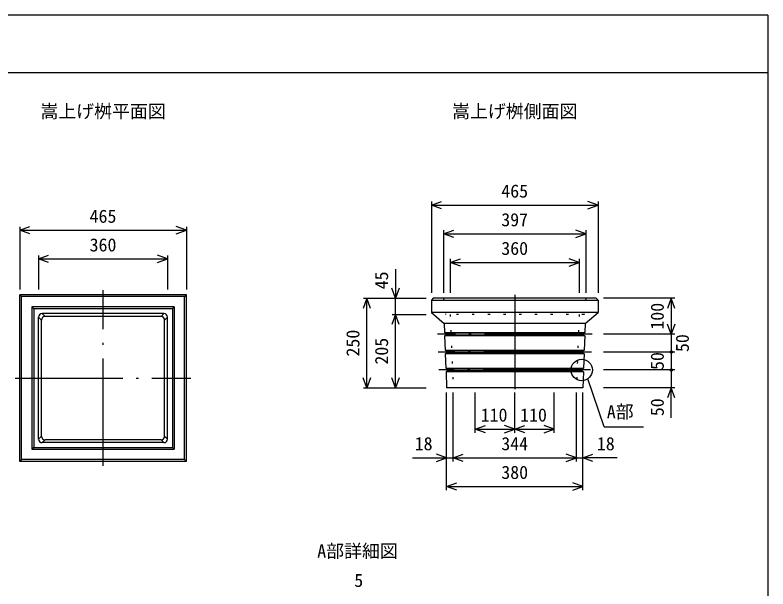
# Model space of a CAD drawing. Units: millimetres, scale not verified. Extents: x -10500 to 10500, y -7425 to 7425.
# Drawn here: x -4252 to -2150, y 346 to 1948 of the extents above; entities that cross this region are included whole.
import ezdxf
from ezdxf.enums import TextEntityAlignment as Align

# ---------------------------------------------------------------- set-up
doc = ezdxf.new("R2010")
doc.units = ezdxf.units.MM
doc.header["$LTSCALE"] = 25
doc.linetypes.add('DOTTED', pattern=[1.75, 0.25, -1.5])
doc.linetypes.add('LONG_DASHED_DOTTED', pattern=[15.25, 12, -1.5, 0.25, -1.5])
for name, color, linetype, lineweight in [('0-0_CENTER', 7, 'LONG_DASHED_DOTTED', 25), ('0-1_DIM', 7, 'Continuous', 25), ('0-5_OUTLINE', 3, 'Continuous', 25), ('0-6_OUTLINE2', 4, 'DOTTED', 25), ('0-7_TXT', 7, 'Continuous', 25)]:
    doc.layers.add(name, color=color, linetype=linetype, lineweight=lineweight)
doc.styles.add('ＭＳ ゴシック', font='')
doc.styles.get('ＭＳ ゴシック').set_extended_font_data('MS Gothic')

msp = doc.modelspace()

# ---------------------------------------------------------------- linework, layer by layer
at = {"layer": '0-0_CENTER'}
for p, q in [((-4006.03, 689.45), (-4006.03, 1179.45)), ((-2856.85, 1166.76), (-2856.85, 903.29)), ((-2640.97, 1057.2), (-3072.73, 1057.2)), ((-2642.92, 1007.2), (-3070.78, 1007.2)), ((-2644.87, 957.2), (-3068.83, 957.2)), ((-4251.03, 934.45), (-3761.03, 934.45))]:
    msp.add_line(p, q, dxfattribs=at)
at = {"layer": '0-1_DIM'}
for p, q in [((-3089.35, 1427.2), (-3089.35, 1172.2)), ((-3089.35, 1417.2), (-2624.35, 1417.2)), ((-2624.35, 1427.2), (-2624.35, 1172.2)), ((-4238.53, 1356.95), (-4238.53, 1181.95)), ((-4238.53, 1346.95), (-3773.53, 1346.95)), ((-3773.53, 1356.95), (-3773.53, 1181.95)), ((-3055.35, 1347.2), (-3055.35, 1172.2)), ((-2658.35, 1347.2), (-2658.35, 1172.2)), ((-3055.35, 1337.2), (-2658.35, 1337.2)), ((-4186.03, 1276.95), (-4186.03, 1181.95)), ((-4186.03, 1266.95), (-3826.03, 1266.95)), ((-3826.03, 1276.95), (-3826.03, 1181.95)), ((-3036.85, 1267.2), (-3036.85, 1172.2)), ((-2676.85, 1267.2), (-2676.85, 1172.2)), ((-3036.85, 1257.2), (-2676.85, 1257.2)), ((-3189.35, 1238.16), (-3189.35, 1157.2)), ((-3279.35, 1157.2), (-3104.35, 1157.2)), ((-3269.35, 907.2), (-3269.35, 1157.2)), ((-3189.35, 1112.2), (-3189.35, 1157.2)), ((-2409.79, 1157.2), (-2609.35, 1157.2)), ((-2419.79, 1157.2), (-2419.79, 1057.2)), ((-3199.35, 1112.2), (-3104.35, 1112.2)), ((-3189.35, 907.2), (-3189.35, 1112.2)), ((-2409.79, 1057.2), (-2609.35, 1057.2)), ((-2419.79, 1057.2), (-2419.79, 1007.2)), ((-2409.79, 1007.2), (-2609.35, 1007.2)), ((-2419.79, 1007.2), (-2419.79, 957.2)), ((-2409.79, 957.2), (-2609.35, 957.2)), ((-2419.79, 957.2), (-2419.79, 907.2)), ((-3279.35, 907.2), (-3104.35, 907.2)), ((-2409.79, 907.2), (-2609.35, 907.2)), ((-2419.79, 823.83), (-2419.79, 907.2)), ((-3046.85, 622.2), (-3046.85, 894)), ((-3028.85, 702.2), (-3028.85, 894)), ((-2966.85, 782.2), (-2966.85, 894)), ((-2856.85, 782.2), (-2856.85, 894)), ((-2746.85, 782.2), (-2746.85, 894)), ((-2684.85, 702.2), (-2684.85, 894)), ((-2666.85, 622.2), (-2666.85, 894)), ((-3142.53, 712.2), (-3046.85, 712.2)), ((-3046.85, 712.2), (-3028.85, 712.2)), ((-3028.85, 712.2), (-2684.85, 712.2)), ((-2684.85, 712.2), (-2666.85, 712.2)), ((-2571.16, 712.2), (-2666.85, 712.2)), ((-3046.85, 632.2), (-2666.85, 632.2))]:
    msp.add_line(p, q, dxfattribs=at)
for points in [[(-3061.16, 1406.94), (-3089.35, 1417.2), (-3061.16, 1427.47)], [(-2652.54, 1406.94), (-2624.35, 1417.2), (-2652.54, 1427.47)], [(-4210.34, 1336.69), (-4238.53, 1346.95), (-4210.34, 1357.21)], [(-3801.72, 1336.69), (-3773.53, 1346.95), (-3801.72, 1357.21)], [(-3027.16, 1326.94), (-3055.35, 1337.2), (-3027.16, 1347.47)], [(-2686.54, 1326.94), (-2658.35, 1337.2), (-2686.54, 1347.47)], [(-4157.84, 1256.69), (-4186.03, 1266.95), (-4157.84, 1277.21)], [(-3854.22, 1256.69), (-3826.03, 1266.95), (-3854.22, 1277.21)], [(-3008.66, 1246.94), (-3036.85, 1257.2), (-3008.66, 1267.47)], [(-2705.04, 1246.94), (-2676.85, 1257.2), (-2705.04, 1267.47)], [(-3179.09, 1185.4), (-3189.35, 1157.2), (-3199.61, 1185.4)], [(-3259.09, 1129.01), (-3269.35, 1157.2), (-3279.61, 1129.01)], [(-2409.53, 1129.01), (-2419.79, 1157.2), (-2430.06, 1129.01)], [(-3179.09, 1084.01), (-3189.35, 1112.2), (-3199.61, 1084.01)], [(-2409.53, 1085.4), (-2419.79, 1057.2), (-2430.06, 1085.4)], [(-3259.09, 935.4), (-3269.35, 907.2), (-3279.61, 935.4)], [(-3179.09, 935.4), (-3189.35, 907.2), (-3199.61, 935.4)], [(-2409.53, 879.01), (-2419.79, 907.2), (-2430.06, 879.01)], [(-2938.66, 781.94), (-2966.85, 792.2), (-2938.66, 802.47)], [(-2885.04, 781.94), (-2856.85, 792.2), (-2885.04, 802.47)], [(-2828.66, 781.94), (-2856.85, 792.2), (-2828.66, 802.47)], [(-2775.04, 781.94), (-2746.85, 792.2), (-2775.04, 802.47)], [(-2966.85, 792.2), (-2856.85, 792.2), (-2746.85, 792.2)], [(-3075.04, 701.94), (-3046.85, 712.2), (-3075.04, 722.47)], [(-3000.66, 701.94), (-3028.85, 712.2), (-3000.66, 722.47)], [(-2713.04, 701.94), (-2684.85, 712.2), (-2713.04, 722.47)], [(-2638.66, 701.94), (-2666.85, 712.2), (-2638.66, 722.47)], [(-3018.66, 621.94), (-3046.85, 632.2), (-3018.66, 642.47)], [(-2695.04, 621.94), (-2666.85, 632.2), (-2695.04, 642.47)]]:
    msp.add_lwpolyline(points, dxfattribs=at)
for centre in [(-2419.79, 1007.2), (-2419.79, 957.2)]:
    msp.add_circle(centre, 3, dxfattribs=at)
at = {"layer": '0-5_OUTLINE'}
for p, q in [((-3773.53, 1166.95), (-4238.53, 1166.95)), ((-4238.53, 701.95), (-4238.53, 1166.95)), ((-4233.53, 1161.95), (-4238.53, 1166.95)), ((-4233.53, 706.95), (-4233.53, 1161.95)), ((-3778.53, 1161.95), (-3773.53, 1166.95)), ((-3773.53, 701.95), (-3773.53, 1166.95)), ((-2629.35, 1157.2), (-3084.35, 1157.2)), ((-3089.35, 1152.2), (-2624.35, 1152.2)), ((-3807.53, 1132.95), (-4204.53, 1132.95)), ((-4204.53, 1132.95), (-4204.53, 735.95)), ((-4204.53, 1132.95), (-4199.53, 1127.95)), ((-3812.53, 1127.95), (-4199.53, 1127.95)), ((-4199.53, 1127.95), (-4199.53, 740.95)), ((-3836.03, 1114.45), (-4176.03, 1114.45)), ((-4176.03, 1114.45), (-4168.03, 1106.45)), ((-3844.03, 1106.45), (-3836.03, 1114.45)), ((-3812.53, 1127.95), (-3807.53, 1132.95)), ((-3812.53, 1127.95), (-3812.53, 740.95)), ((-3807.53, 1132.95), (-3807.53, 735.95)), ((-2624.35, 1117.2), (-3089.35, 1117.2)), ((-3089.35, 1117.2), (-3053.89, 1087.2)), ((-2659.81, 1087.2), (-2624.35, 1117.2)), ((-4186.03, 764.45), (-4186.03, 1104.45)), ((-4186.03, 1104.45), (-4178.03, 1096.45)), ((-4178.03, 772.45), (-4178.03, 1096.45)), ((-3844.03, 1106.45), (-4168.03, 1106.45)), ((-3834.03, 1096.45), (-3826.03, 1104.45)), ((-3834.03, 772.45), (-3834.03, 1096.45)), ((-3826.03, 764.45), (-3826.03, 1104.45)), ((-2659.81, 1087.2), (-3053.89, 1087.2)), ((-3053.89, 1087.2), (-3052.91, 1062.2)), ((-2659.81, 1087.2), (-2660.79, 1062.2)), ((-3052.91, 1062.2), (-2660.79, 1062.2)), ((-2661.18, 1052.21), (-3052.52, 1052.21)), ((-3052.52, 1052.21), (-3050.96, 1012.2)), ((-2665.89, 1059.7), (-3047.81, 1059.7)), ((-2666.08, 1054.7), (-3047.61, 1054.7)), ((-2661.18, 1052.21), (-2662.74, 1012.2)), ((-3050.96, 1012.2), (-2662.74, 1012.2)), ((-2667.84, 1009.7), (-3045.86, 1009.7)), ((-2663.13, 1002.21), (-3050.57, 1002.21)), ((-3050.57, 1002.21), (-3049.01, 962.2)), ((-2668.03, 1004.7), (-3045.66, 1004.7)), ((-2663.13, 1002.21), (-2664.69, 962.2)), ((-3049.01, 962.2), (-2664.69, 962.2)), ((-2665.08, 952.21), (-3048.62, 952.21)), ((-3048.62, 952.21), (-3046.86, 907.2)), ((-2669.79, 959.7), (-3043.91, 959.7)), ((-2669.98, 954.7), (-3043.71, 954.7)), ((-2665.08, 952.21), (-2666.83, 907.2)), ((-2666.84, 907.2), (-3046.85, 907.2)), ((-4178.03, 772.45), (-4186.03, 764.45)), ((-4168.03, 762.45), (-4176.03, 754.45)), ((-3844.03, 762.45), (-4168.03, 762.45)), ((-3844.03, 762.45), (-3836.03, 754.45)), ((-3834.03, 772.45), (-3826.03, 764.45)), ((-4199.53, 740.95), (-4204.53, 735.95)), ((-4204.53, 735.95), (-3807.53, 735.95)), ((-4199.53, 740.95), (-3812.53, 740.95)), ((-3836.03, 754.45), (-4176.03, 754.45)), ((-3812.53, 740.95), (-3807.53, 735.95)), ((-4233.53, 706.95), (-4238.53, 701.95)), ((-3773.53, 701.95), (-4238.53, 701.95)), ((-3778.53, 706.95), (-4233.53, 706.95)), ((-3778.53, 706.95), (-3773.53, 701.95))]:
    msp.add_line(p, q, dxfattribs=at)
for points in [[(-3778.53, 706.95), (-3778.53, 1161.95), (-4233.53, 1161.95)], [(-3084.35, 1157.2), (-3089.35, 1152.2), (-3089.35, 1117.2)], [(-2629.35, 1157.2), (-2624.35, 1152.2), (-2624.35, 1117.2)], [(-3052.91, 1062.2), (-3047.81, 1059.7), (-3047.61, 1054.7), (-3052.52, 1052.21)], [(-2660.79, 1062.2), (-2665.89, 1059.7), (-2666.08, 1054.7), (-2661.18, 1052.21)], [(-3050.96, 1012.2), (-3045.86, 1009.7), (-3045.66, 1004.7), (-3050.57, 1002.21)], [(-2662.74, 1012.2), (-2667.84, 1009.7), (-2668.03, 1004.7), (-2663.13, 1002.21)], [(-3049.01, 962.2), (-3043.91, 959.7), (-3043.71, 954.7), (-3048.62, 952.21)], [(-2664.69, 962.2), (-2669.79, 959.7), (-2669.98, 954.7), (-2665.08, 952.21)]]:
    msp.add_lwpolyline(points, dxfattribs=at)
for centre, start, end in [((-4176.03, 1104.45), 90, 180), ((-3836.03, 1104.45), 0, 90), ((-4168.03, 1096.45), 90, 180), ((-3844.03, 1096.45), 0, 90), ((-4176.03, 764.45), 180, 270), ((-4168.03, 772.45), 180, 270), ((-3844.03, 772.45), 270, 0), ((-3836.03, 764.45), 270, 0)]:
    msp.add_arc(centre, 10, start, end, dxfattribs=at)
at = {"layer": '0-6_OUTLINE2'}
for p, q in [((-3055.35, 1157.2), (-3050.35, 1112.2)), ((-3036.85, 1112.2), (-3028.85, 907.2)), ((-2676.85, 1112.2), (-2684.85, 907.2))]:
    msp.add_line(p, q, dxfattribs=at)
msp.add_lwpolyline([(-2658.35, 1157.2), (-2663.35, 1112.2), (-3050.35, 1112.2)], dxfattribs=at)
at = {"layer": '0-7_TXT'}
for p, q in [((-2150, 1947.57), (-8250, 1947.57)), ((-8250, 1787.57), (-2150, 1787.57)), ((-2607.18, 798.35), (-2653.17, 932.29)), ((-2607.18, 798.35), (-2496.92, 798.35))]:
    msp.add_line(p, q, dxfattribs=at)
msp.add_lwpolyline([(-2150, 1947.57), (-2150, -1352.43), (-8250, -1352.43), (-8250, 1947.57)], dxfattribs=at)
msp.add_circle((-2669.88, 957.2), 30, dxfattribs=at)

# ---------------------------------------------------------------- texts
at = {"layer": '0-1_DIM', "style": 'ＭＳ ゴシック'}
for s, p in [('465', (-2894.35, 1427.2)), ('465', (-4043.53, 1356.95)), ('397', (-2894.35, 1347.2)), ('360', (-4043.53, 1276.95)), ('360', (-2894.35, 1267.2)), ('110', (-2951.9, 802.31)), ('110', (-2841.9, 802.31)), ('18', (-3136.13, 722.2)), ('344', (-2894.35, 722.2)), ('18', (-2627.57, 722.2)), ('380', (-2894.35, 642.2)), ('5', (-3304.77, 340.85))]:
    msp.add_text(s, height=36.66, dxfattribs=at).set_placement(p, align=Align.BOTTOM_LEFT)
for s, p in [('45', (-3199.35, 1182.27)), ('100', (-2429.79, 1069.7)), ('250', (-3279.35, 994.7)), ('50', (-2359.79, 1007.2)), ('205', (-3199.35, 972.2)), ('50', (-2429.79, 957.2)), ('50', (-2429.79, 828.24))]:
    msp.add_text(s, height=36.66, rotation=90, dxfattribs=at).set_placement(p, align=Align.BOTTOM_LEFT)
at = {"layer": '0-7_TXT', "style": 'ＭＳ ゴシック'}
for s, p in [('嵩上げ桝平面図', (-4181.03, 1649.81)), ('嵩上げ桝側面図', (-3031.85, 1649.81)), ('A部', (-2599.79, 811.12)), ('A部詳細図', (-3408.14, 422.62))]:
    msp.add_text(s, height=36.66, dxfattribs=at).set_placement(p, align=Align.BOTTOM_LEFT)

doc.saveas('drawing.dxf')
